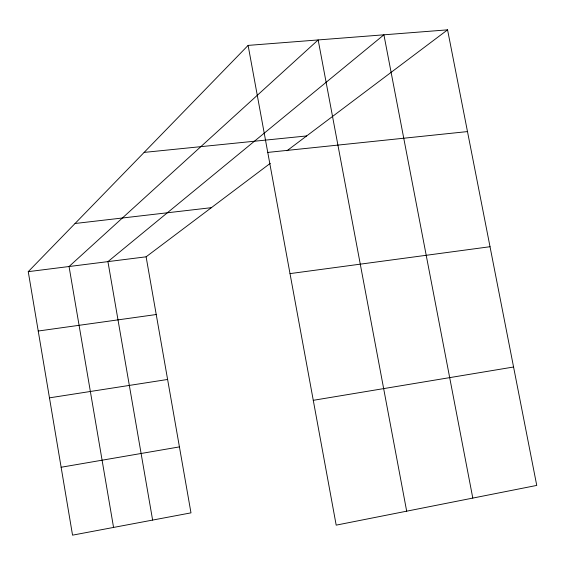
<?xml version="1.0" encoding="UTF-8"?>
<svg xmlns="http://www.w3.org/2000/svg" width="565" height="565" viewBox="0 0 565 565"><rect width="100%" height="100%" fill="white"/><g stroke="black" fill="none" stroke-linecap="round" stroke-linejoin="round"><path stroke-width="0.85" d="M270.303 163.313L146.116 256.814L190.984 512.858L72.546 535.154L28.25 271.659L248.113 45.398L447.572 29.846L536.75 485.42L336.189 525.139L248.113 45.398M286.978 150.756L447.572 29.846M61.133 467.248L179.423 446.894M313.271 400.317L513.571 367.01M49.466 397.845L167.607 379.461M38.229 331.026L156.23 314.528M290.014 273.608L490.025 246.721M28.25 271.659L146.116 256.814M75.039 223.5L211.388 207.673M267.761 152.416L467.488 131.581M144.132 152.402L306.654 135.946M472.799 498.083L383.91 34.811L107.929 261.623L152.621 520.075M406.68 511.177L318.159 39.938L69.05 266.518L113.558 527.428"/></g></svg>
